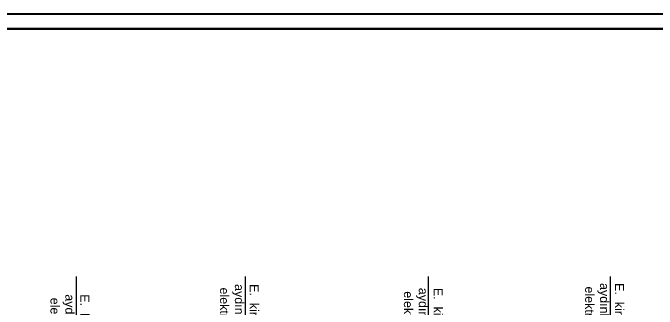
# Model space of a CAD drawing. Header units: millimetres. Extents: x 54215 to 67697, y 23496 to 56611.
# Drawn here: x 56360 to 57009, y 47696 to 47994 of the extents above; entities that cross this region are included whole.
import ezdxf

# ---------------------------------------------------------------- set-up
doc = ezdxf.new("R2010")
doc.units = ezdxf.units.MM
doc.layers.add('t_elektrik', color=1, linetype='Continuous', lineweight=30)
doc.styles.get("Standard").update_dxf_attribs({"font": 'arial.ttf'})

msp = doc.modelspace()

# ---------------------------------------------------------------- linework, layer by layer
at = {"color": 252, "const_width": 2.135}
for points in [[(58549.046, 46193.342), (54216.086, 46193.342), (54216.086, 47993.342), (58549.046, 47993.342), (58549.046, 46854.293, -0.4142136), (58523.96, 46829.207), (58145.153, 46829.207, 0.4142136), (58135.119, 46819.172), (58135.119, 46575.335, 0.4142136), (58145.153, 46565.3), (58523.96, 46565.3, -0.4142136), (58549.046, 46540.214), (58549.046, 46193.342)], [(58533.994, 46854.293, -0.4142136), (58523.96, 46844.259), (58145.153, 46844.259, 0.4142136), (58120.067, 46819.172), (58120.067, 46575.335, 0.4142136), (58145.153, 46550.248), (58523.96, 46550.248, -0.4142136), (58533.994, 46540.214), (58533.994, 46208.394), (54231.138, 46208.394), (54231.138, 47978.29), (58533.994, 47978.29), (58533.994, 46854.293)]]:
    msp.add_lwpolyline(points, format="xyb", dxfattribs=at)
at = {"layer": 't_elektrik'}
for p, q in [((56423.845, 47553.945), (56423.845, 47729.052)), ((56594.145, 47553.945), (56594.145, 47729.052)), ((56778.236, 47553.945), (56778.236, 47729.052)), ((56961.667, 47553.945), (56961.667, 47729.052))]:
    msp.add_line(p, q, dxfattribs=at)

# ---------------------------------------------------------------- texts
at = {"layer": 't_elektrik', "char_height": 9, "width": 385.55893, "attachment_point": 1, "rotation": 269.908191}
for insert in [(56607.46, 47721.259), (56975.165, 47722.335), (56792.658, 47717.493), (56436.747, 47710.993)]:
    msp.add_mtext('E.  kiriş üzerindeki \\Paydınlatmalar  için \\P elektrik ucu birakınız', dxfattribs=dict(at, insert=insert))

doc.saveas('drawing.dxf')
